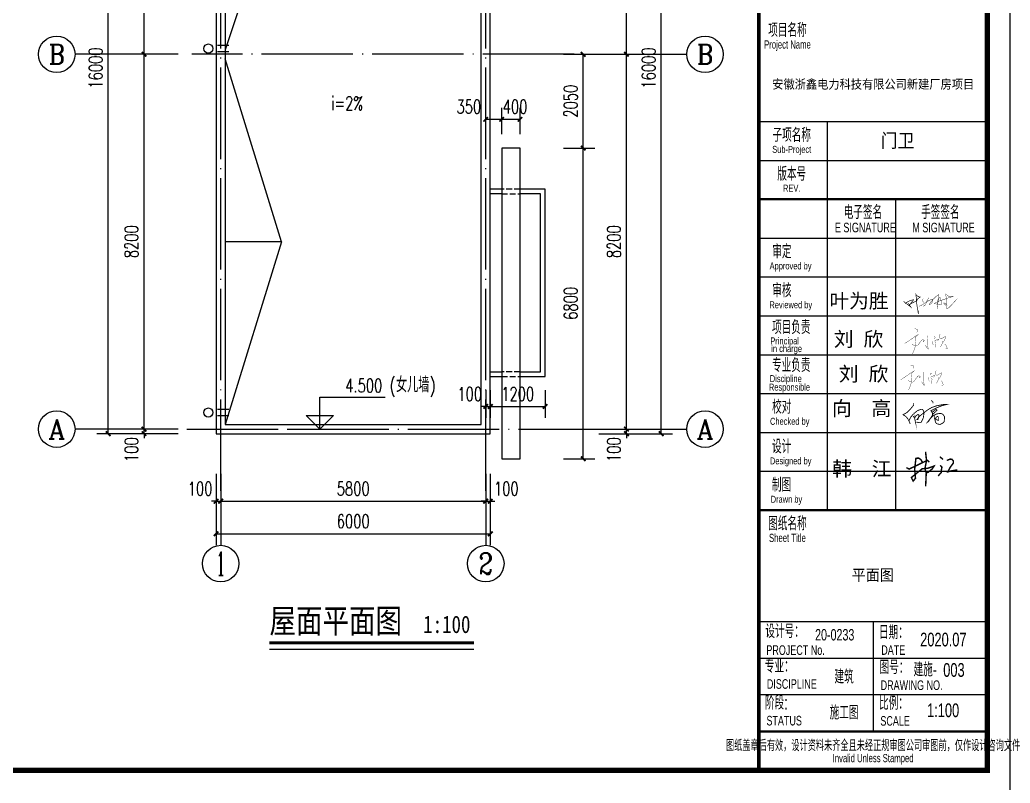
# Model space of a CAD drawing. Extents: x -356470 to -314470, y -791267 to -625262.
# Drawn here: x -336141 to -314470, y -689647 to -672945 of the extents above; entities that cross this region are included whole.
import ezdxf
from ezdxf.enums import TextEntityAlignment as Align

# ---------------------------------------------------------------- set-up
doc = ezdxf.new("R2010")
doc.units = 0
doc.header["$LTSCALE"] = 1000
doc.header["$MEASUREMENT"] = 0
doc.linetypes.add('DASH', pattern=[0.35, 0.25, -0.1])
doc.linetypes.add('DOTE', pattern=[2.42, 2, -0.2, 0.02, -0.2])
for name, color, linetype in [('00-tk', 151, 'Continuous'), ('A-Wall(建筑墙)', 7, 'Continuous'), ('AXIS', 3, 'Continuous'), ('AXIS_TEXT', 7, 'Continuous'), ('DIM_ELEV', 3, 'Continuous'), ('DIM_SYMB', 3, 'Continuous'), ('DOTE', 1, 'Continuous'), ('fur', 253, 'Continuous'), ('iicon', 7, 'Continuous'), ('PUB_DIM', 3, 'Continuous'), ('PUB_HATCH', 8, 'Continuous'), ('PUB_STRM', 4, 'Continuous'), ('PUB_TEXT', 7, 'Continuous'), ('TK', 151, 'Continuous'), ('WALL', 7, 'Continuous'), ('签名', 1, 'Continuous')]:
    doc.layers.add(name, color=color, linetype=linetype)
doc.layers.add('功能名称', color=255, linetype='Continuous', lineweight=0)
doc.styles.add('_TCH_AXIS', font='COMPLEX', dxfattribs={"bigfont": 'GBCBIG'})
doc.styles.add('_TCH_DIM', font='SIMPLEX', dxfattribs={"bigfont": 'GBCBIG'})
doc.styles.add('_TCH_DIM_T3', font='SIMPLEX', dxfattribs={"width": 0.705882, "bigfont": 'GBCBIG'})
doc.styles.add('COMPLEX', font='COMPLEX')
doc.styles.add('DS6HT', font='simhei.ttf', dxfattribs={"width": 0.8})
doc.styles.add('T&D', font='haiwenrs.shx', dxfattribs={"width": 0.7, "bigfont": 'hztxt.shx'})
doc.styles.add('TITLE', font='simhei.ttf', dxfattribs={"width": 0.7})
doc.styles.add('仿宋体', font='', dxfattribs={"width": 0.8})
doc.styles.get('仿宋体').set_extended_font_data('SimSun')
doc.dimstyles.new('_TCH_ARCH&&100', dxfattribs={"dimtxt": 297.5, "dimasz": 100, "dimexe": 250, "dimexo": 300, "dimgap": 126.25, "dimtad": 1, "dimdec": 0, "dimzin": 0, "dimdsep": 46, "dimtxsty": '_TCH_DIM_T3', "dimblk": 'ARCHTICK', "dimcen": 0.09, "dimclrt": 7, "dimazin": 2, "dimtfac": 1, "dimtdec": 0, "dimtix": 1, "dimtmove": 2, "dimatfit": 3, "dimfxl": 0, "dimtolj": 1, "dimtzin": 0, "dimarcsym": 0})

# ---------------------------------------------------------------- blocks, each defined once
blk = doc.blocks.new('A$C7C122B11')
at = {"layer": 'iicon', "color": 13, "const_width": 7.58}
for points in [[(244, 611), (279, 605)], [(279, 605), (315, 591)], [(321, 572), (298, 526)], [(315, 591), (321, 572)], [(872, 485), (858, 469)], [(0, 251), (101, 316)], [(101, 316), (199, 383)], [(199, 383), (301, 455)], [(270, 260), (254, 164)], [(322, 465), (255, 393)], [(255, 393), (267, 338)], [(267, 338), (270, 260)], [(301, 455), (344, 476)], [(331, 220), (382, 295)], [(382, 295), (411, 328)], [(411, 328), (434, 349)], [(434, 349), (448, 349)], [(448, 349), (455, 315)], [(455, 315), (462, 292)], [(462, 292), (485, 335)], [(554, 440), (553, 381)], [(553, 381), (555, 298)], [(555, 298), (561, 212)], [(674, 309), (686, 266)], [(686, 266), (692, 224)], [(718, 416), (741, 413)], [(745, 400), (719, 368)], [(726, 309), (755, 327)], [(741, 413), (745, 400)], [(755, 327), (790, 346)], [(756, 296), (765, 257)], [(765, 257), (762, 218)], [(790, 346), (817, 357)], [(826, 342), (799, 315)], [(817, 357), (835, 356)], [(835, 356), (826, 342)], [(858, 469), (850, 439)], [(850, 439), (850, 403)], [(850, 403), (863, 373)], [(863, 373), (876, 363)], [(876, 363), (897, 363)], [(897, 363), (924, 382)], [(921, 283), (909, 233)], [(923, 311), (921, 283)], [(924, 382), (974, 414)], [(951, 294), (937, 279)], [(971, 334), (951, 294)], [(991, 378), (971, 334)], [(974, 414), (997, 421)], [(1010, 411), (991, 378)], [(997, 421), (1010, 411)], [(180, 234), (214, 214)], [(220, 61), (189, 0)], [(214, 214), (249, 201)], [(254, 164), (220, 61)], [(249, 201), (284, 195)], [(284, 195), (312, 200)], [(312, 200), (331, 220)], [(535, 158), (509, 209)], [(575, 108), (535, 158)], [(561, 212), (572, 134)], [(572, 134), (575, 108)], [(692, 224), (692, 211)], [(762, 218), (762, 180)], [(762, 180), (763, 160)], [(892, 201), (876, 164)], [(909, 233), (892, 201)], [(980, 231), (1007, 207)], [(1033, 121), (1002, 119)], [(1007, 207), (1028, 171)], [(1028, 171), (1033, 146)], [(1033, 146), (1033, 121)]]:
    blk.add_lwpolyline(points, dxfattribs=at)
blk = doc.blocks.new('A$C2CD672AE')
at = {"layer": '签名', "const_width": 40}
for points in [[(540, 958), (551, 861), (567, 712), (523, 495), (559, 372), (543, 1)], [(935, 820), (1023, 749)], [(10, 523), (86, 480), (394, 629), (590, 723), (643, 672)], [(462, 656), (414, 738), (355, 782), (274, 780), (253, 600), (239, 476), (251, 353), (262, 228), (197, 148), (148, 248), (316, 383), (446, 488), (600, 502), (775, 564), (727, 488), (613, 394), (559, 372)], [(945, 587), (994, 537), (977, 455), (975, 388), (887, 289)], [(1126, 719), (1223, 757), (1271, 749), (1305, 711), (1309, 646), (1217, 526), (1158, 404), (1244, 429), (1358, 448), (1418, 455)]]:
    blk.add_lwpolyline(points, dxfattribs=at)
blk = doc.blocks.new('A$C3CB17D36')
at = {"const_width": 19.8}
for points in [[(80, 483), (82, 436), (-4, 331), (-78, 262), (-162, 214), (-96, 172), (-54, 122), (-14, 43), (0, 0)], [(65, 180), (93, 156), (111, 112), (117, 72), (102, 134), (135, 190), (181, 222), (201, 209), (198, 167), (178, 105), (157, 102), (195, 158), (241, 200), (315, 257), (385, 312), (440, 349), (503, 383), (609, 420), (706, 439), (791, 454), (852, 454), (716, 416), (599, 368), (536, 337), (477, 307), (499, 274), (517, 240), (510, 196), (467, 131), (427, 62), (399, 43), (467, 131), (526, 187), (613, 233), (672, 242), (729, 240), (769, 207), (791, 169), (791, 122), (782, 49), (744, 16), (692, -10), (629, 1), (595, 23), (580, 54), (573, 98), (582, 119), (601, 157), (635, 177), (651, 159), (649, 129), (648, 81), (582, 119)], [(484, 543), (520, 516), (530, 479)], [(-29, 73), (10, 153), (71, 228), (167, 307), (248, 338), (278, 337), (299, 321), (315, 280), (314, 213), (304, 143), (282, 94), (256, 43), (211, 30), (146, 45)], [(511, 204), (545, 247), (597, 293), (620, 321), (595, 337), (562, 312), (534, 290), (503, 269)], [(573, 98), (558, 138), (557, 178), (546, 198)]]:
    blk.add_lwpolyline(points, dxfattribs=at)
blk = doc.blocks.new('5635634563456')
at = {"layer": 'AXIS', "color": 1, "ltscale": 1000}
for points, const_width in [([(455638, 226631), (456046, 226314), (455898, 226528)], 35), ([(455726, 226495), (455793, 226559), (455885, 226610), (455980, 226658), (456074, 226692), (456140, 226711), (456191, 226721), (456171, 226679), (456122, 226626), (456066, 226550), (456000, 226461), (455930, 226407)], 35), ([(456000, 226461), (456120, 226541), (456209, 226584), (456284, 226619), (456362, 226642), (456383, 226667), (456372, 226711), (456436, 226771), (456484, 226814), (456541, 226856), (456584, 226882)], 35), ([(456321, 227084), (456323, 227003), (456340, 226889), (456350, 226736), (456364, 226551), (456389, 226377), (456412, 226211), (456434, 226115), (456454, 225981), (456460, 225938)], 35), ([(456541, 226856), (456497, 226883), (456453, 226906), (456404, 226930), (456347, 226954), (456330, 226974)], 35), ([(456511, 226356), (456598, 226399), (456645, 226426), (456716, 226466), (456769, 226502), (456843, 226554), (456901, 226589), (456972, 226633), (457083, 226688), (457147, 226724), (457210, 226744), (457243, 226739), (457255, 226715), (457256, 226661), (457241, 226611), (457206, 226554), (457187, 226524), (457156, 226496), (457121, 226466), (457079, 226440), (457051, 226436), (457075, 226474), (457120, 226543), (457168, 226614), (457233, 226692), (457285, 226754), (457338, 226800), (457415, 226883), (457487, 226940), (457542, 226981), (457583, 227002), (457585, 226954), (457566, 226823), (457537, 226676), (457515, 226502), (457509, 226326), (457520, 226216)], 20), ([(456723, 226780), (456707, 226722), (456709, 226662), (456720, 226612), (456740, 226593), (456760, 226586), (456774, 226591)], 20), ([(456474, 226132), (456468, 226098), (456460, 225938)], 10)]:
    blk.add_lwpolyline(points, dxfattribs=dict(at, const_width=const_width))
for points in [[(457041, 226828, 20, 20, 0), (456957, 226700, 20, 20, 0), (456928, 226631, 20, 20, 0), (456875, 226503, 20, 20, 0), (456834, 226423, 20, 20, 0), (456812, 226396, 20, 20, 0), (456724, 226364, 20, 0, 0)], [(457512, 226414, 20, 20, 0), (457568, 226678, 20, 20, 0), (457591, 226783, 20, 20, 0), (457627, 226841, 20, 20, 0), (457636, 226855, 20, 20, 0), (457670, 226830, 20, 20, 0), (457684, 226788, 20, 20, 0), (457721, 226669, 20, 20, 0), (457721, 226593, 20, 20, 0), (457722, 226502, 20, 20, 0), (457712, 226436, 20, 20, 0), (457675, 226435, 20, 20, 0), (457629, 226445, 20, 20, 0), (457579, 226451, 20, 20, 0), (457468, 226480, 20, 20, 0), (457412, 226504, 20, 20, 0), (457345, 226518, 20, 20, 0), (457423, 226562, 20, 20, 0), (457642, 226660, 20, 20, 0), (457903, 226748, 20, 20, 0), (458182, 226843, 20, 20, 0), (458298, 226875, 20, 20, 0), (458384, 226894, 20, 20, 0), (458349, 226902, 20, 20, 0), (458320, 226902, 20, 20, 0), (458244, 226891, 20, 20, 0), (458219, 226887, 20, 20, 0), (458166, 226893, 20, 20, 0), (458108, 226921, 20, 20, 0), (458072, 226957, 20, 20, 0), (458038, 226986, 20, 20, 0), (458000, 227029, 20, 20, 0), (457974, 227049, 20, 20, 0), (457985, 226931, 20, 20, 0), (458001, 226820, 20, 20, 0), (458013, 226590, 20, 20, 0), (458016, 226523, 20, 20, 0), (457984, 226423, 20, 20, 0), (457948, 226430, 20, 20, 0), (457915, 226448, 20, 20, 0), (457886, 226495, 20, 20, 0), (457875, 226514, 20, 20, 0), (457865, 226548, 20, 20, 0), (457913, 226535, 20, 20, 0), (457962, 226508, 20, 20, 0), (457985, 226486, 20, 20, 0), (458023, 226448, 20, 20, 0), (458044, 226386, 20, 20, 0), (458039, 226328, 20, 20, 0), (458028, 226266, 20, 20, 0), (458031, 226227, 20, 20, 0), (458032, 226211, 20, 20, 0), (458087, 226240, 20, 20, 0), (458166, 226298, 20, 20, 0), (458306, 226445, 20, 20, 0), (458437, 226588, 20, 20, 0), (458487, 226643, 20, 0, 0), (458657, 226831, 0, 0, 0)]]:
    blk.add_lwpolyline(points, format="xyseb", dxfattribs=at)
blk = doc.blocks.new('签名')
at = {"xscale": 1.132661029987503, "yscale": 1.132661029972951, "zscale": 1.132661029967055}
for p in [(-1750, 4064), (-1860, 3062)]:
    blk.add_blockref('A$C7C122B11', p, dxfattribs=at)
at = {"layer": '00-tk', "xscale": 1.200000000011642, "yscale": 1.19999999999709, "zscale": 1.2}
blk.add_blockref('A$C3CB17D36', (-1599, 2124), dxfattribs=at)
at = {"layer": 'AXIS', "xscale": 0.5, "yscale": 0.5, "zscale": 0.5}
blk.add_blockref('5635634563456', (-229602, -107802), dxfattribs=at)
at = {"layer": '签名'}
blk.add_blockref('A$C2CD672AE', (-1713, 399), dxfattribs=at)
at = {"layer": '功能名称', "color": 7, "style": 'DS6HT'}
for s, p in [('叶为胜', (-3830, 5326)), ('刘 欣', (-3706, 4269)), ('刘 欣', (-3567, 3309)), ('向  高', (-3757, 2357)), ('韩  江', (-3750, 689))]:
    blk.add_text(s, height=400, dxfattribs=at).set_placement(p)
blk = doc.blocks.new('_ArchTick')
at = {"color": 0, "linetype": 'ByBlock', "const_width": 0.4}
blk.add_lwpolyline([(-0.5, -0.5), (0.5, 0.5)], dxfattribs=at)
blk = doc.blocks.new('*D95')
at = {"layer": 'Defpoints', "color": 0}
for p in [(-325846, -680750), (-324646, -680750), (-324646, -681405)]:
    blk.add_point(p, dxfattribs=at)
at = {"layer": 'PUB_DIM', "color": 0, "lineweight": -2}
for p, q in [((-325846, -681050), (-325846, -681655)), ((-324646, -681050), (-324646, -681655)), ((-325846, -681405), (-324646, -681405))]:
    blk.add_line(p, q, dxfattribs=at)
at = {"layer": 'PUB_DIM', "color": 0, "lineweight": -2, "xscale": 100, "yscale": 100, "zscale": 100, "rotation": 180}
blk.add_blockref('_ArchTick', (-325846, -681405), dxfattribs=at)
at = {"layer": 'PUB_DIM', "color": 0, "lineweight": -2, "xscale": 100, "yscale": 100, "zscale": 100}
blk.add_blockref('_ArchTick', (-324646, -681405), dxfattribs=at)
at = {"layer": 'PUB_DIM', "color": 7, "insert": (-325246, -681130), "char_height": 297.5, "attachment_point": 5, "style": '_TCH_DIM_T3'}
blk.add_mtext('\\A1;1200', dxfattribs=at)
blk = doc.blocks.new('*D96')
at = {"layer": 'Defpoints', "color": 0}
for p in [(-325946, -680750), (-325846, -680750), (-325846, -681405)]:
    blk.add_point(p, dxfattribs=at)
at = {"layer": 'PUB_DIM', "color": 0, "lineweight": -2}
for p, q in [((-325946, -681050), (-325946, -681655)), ((-325846, -681050), (-325846, -681655)), ((-325946, -681405), (-326046, -681405)), ((-325946, -681405), (-325846, -681405)), ((-325846, -681405), (-325746, -681405))]:
    blk.add_line(p, q, dxfattribs=at)
at = {"layer": 'PUB_DIM', "color": 0, "lineweight": -2, "xscale": 100, "yscale": 100, "zscale": 100}
blk.add_blockref('_ArchTick', (-325946, -681405), dxfattribs=at)
at = {"layer": 'PUB_DIM', "color": 0, "lineweight": -2, "xscale": 100, "yscale": 100, "zscale": 100, "rotation": 180}
blk.add_blockref('_ArchTick', (-325846, -681405), dxfattribs=at)
at = {"layer": 'PUB_DIM', "color": 7, "insert": (-326296, -681130), "char_height": 297.5, "attachment_point": 5, "style": '_TCH_DIM_T3'}
blk.add_mtext('\\A1;100', dxfattribs=at)
blk = doc.blocks.new('*D108')
at = {"layer": 'Defpoints', "color": 0}
for p in [(-331846, -682578), (-331746, -682578), (-331746, -683478)]:
    blk.add_point(p, dxfattribs=at)
at = {"layer": 'PUB_DIM', "color": 0, "lineweight": -2}
for p, q in [((-331846, -682878), (-331846, -683728)), ((-331746, -682878), (-331746, -683728)), ((-331846, -683478), (-331946, -683478)), ((-331846, -683478), (-331746, -683478)), ((-331746, -683478), (-331646, -683478))]:
    blk.add_line(p, q, dxfattribs=at)
at = {"layer": 'PUB_DIM', "color": 0, "lineweight": -2, "xscale": 100, "yscale": 100, "zscale": 100}
blk.add_blockref('_ArchTick', (-331846, -683478), dxfattribs=at)
at = {"layer": 'PUB_DIM', "color": 0, "lineweight": -2, "xscale": 100, "yscale": 100, "zscale": 100, "rotation": 180}
blk.add_blockref('_ArchTick', (-331746, -683478), dxfattribs=at)
at = {"layer": 'PUB_DIM', "color": 7, "insert": (-332196, -683203), "char_height": 297.5, "attachment_point": 5, "style": '_TCH_DIM_T3'}
blk.add_mtext('\\A1;100', dxfattribs=at)
blk = doc.blocks.new('*D109')
at = {"layer": 'Defpoints', "color": 0}
for p in [(-331746, -682578), (-325946, -682578), (-325946, -683478)]:
    blk.add_point(p, dxfattribs=at)
at = {"layer": 'PUB_DIM', "color": 0, "lineweight": -2}
for p, q in [((-331746, -682878), (-331746, -683728)), ((-325946, -682878), (-325946, -683728)), ((-331746, -683478), (-325946, -683478))]:
    blk.add_line(p, q, dxfattribs=at)
at = {"layer": 'PUB_DIM', "color": 0, "lineweight": -2, "xscale": 100, "yscale": 100, "zscale": 100, "rotation": 180}
blk.add_blockref('_ArchTick', (-331746, -683478), dxfattribs=at)
at = {"layer": 'PUB_DIM', "color": 0, "lineweight": -2, "xscale": 100, "yscale": 100, "zscale": 100}
blk.add_blockref('_ArchTick', (-325946, -683478), dxfattribs=at)
at = {"layer": 'PUB_DIM', "color": 7, "insert": (-328846, -683203), "char_height": 297.5, "attachment_point": 5, "style": '_TCH_DIM_T3'}
blk.add_mtext('\\A1;5800', dxfattribs=at)
blk = doc.blocks.new('*D110')
at = {"layer": 'Defpoints', "color": 0}
for p in [(-325946, -682578), (-325846, -682578), (-325846, -683478)]:
    blk.add_point(p, dxfattribs=at)
at = {"layer": 'PUB_DIM', "color": 0, "lineweight": -2}
for p, q in [((-325946, -682878), (-325946, -683728)), ((-325846, -682878), (-325846, -683728)), ((-325946, -683478), (-326046, -683478)), ((-325946, -683478), (-325846, -683478)), ((-325846, -683478), (-325746, -683478))]:
    blk.add_line(p, q, dxfattribs=at)
at = {"layer": 'PUB_DIM', "color": 0, "lineweight": -2, "xscale": 100, "yscale": 100, "zscale": 100}
blk.add_blockref('_ArchTick', (-325946, -683478), dxfattribs=at)
at = {"layer": 'PUB_DIM', "color": 0, "lineweight": -2, "xscale": 100, "yscale": 100, "zscale": 100, "rotation": 180}
blk.add_blockref('_ArchTick', (-325846, -683478), dxfattribs=at)
at = {"layer": 'PUB_DIM', "color": 7, "insert": (-325496, -683203), "char_height": 297.5, "attachment_point": 5, "style": '_TCH_DIM_T3'}
blk.add_mtext('\\A1;100', dxfattribs=at)
blk = doc.blocks.new('*D111')
at = {"layer": 'Defpoints', "color": 0}
for p in [(-331846, -683268), (-325846, -683268), (-325846, -684190)]:
    blk.add_point(p, dxfattribs=at)
at = {"layer": 'PUB_DIM', "color": 0, "lineweight": -2}
for p, q in [((-331846, -683568), (-331846, -684440)), ((-325846, -683568), (-325846, -684440)), ((-331846, -684190), (-325846, -684190))]:
    blk.add_line(p, q, dxfattribs=at)
at = {"layer": 'PUB_DIM', "color": 0, "lineweight": -2, "xscale": 100, "yscale": 100, "zscale": 100, "rotation": 180}
blk.add_blockref('_ArchTick', (-331846, -684190), dxfattribs=at)
at = {"layer": 'PUB_DIM', "color": 0, "lineweight": -2, "xscale": 100, "yscale": 100, "zscale": 100}
blk.add_blockref('_ArchTick', (-325846, -684190), dxfattribs=at)
at = {"layer": 'PUB_DIM', "color": 7, "insert": (-328846, -683915), "char_height": 297.5, "attachment_point": 5, "style": '_TCH_DIM_T3'}
blk.add_mtext('\\A1;6000', dxfattribs=at)
blk = doc.blocks.new('*D112')
at = {"layer": 'Defpoints', "color": 0}
for p in [(-323772, -681900), (-323772, -682000), (-322867, -681900)]:
    blk.add_point(p, dxfattribs=at)
at = {"layer": 'PUB_DIM', "color": 0, "lineweight": -2}
for p, q in [((-323472, -681900), (-322617, -681900)), ((-323472, -682000), (-322617, -682000)), ((-322867, -681900), (-322867, -681800)), ((-322867, -682000), (-322867, -681900)), ((-322867, -682000), (-322867, -682100))]:
    blk.add_line(p, q, dxfattribs=at)
at = {"layer": 'PUB_DIM', "color": 0, "lineweight": -2, "xscale": 100, "yscale": 100, "zscale": 100}
for p, rotation in [((-322867, -681900), 270), ((-322867, -682000), 90)]:
    blk.add_blockref('_ArchTick', p, dxfattribs=dict(at, rotation=rotation))
at = {"layer": 'PUB_DIM', "color": 7, "insert": (-323142, -682350), "char_height": 297.5, "attachment_point": 5, "rotation": 90, "style": '_TCH_DIM_T3'}
blk.add_mtext('\\A1;100', dxfattribs=at)
blk = doc.blocks.new('*D113')
at = {"layer": 'Defpoints', "color": 0}
for p in [(-323772, -673700), (-322867, -673700), (-323772, -681900)]:
    blk.add_point(p, dxfattribs=at)
at = {"layer": 'PUB_DIM', "color": 0, "lineweight": -2}
for p, q in [((-323472, -673700), (-322617, -673700)), ((-322867, -681900), (-322867, -673700)), ((-323472, -681900), (-322617, -681900))]:
    blk.add_line(p, q, dxfattribs=at)
at = {"layer": 'PUB_DIM', "color": 0, "lineweight": -2, "xscale": 100, "yscale": 100, "zscale": 100}
for p, rotation in [((-322867, -673700), 90), ((-322867, -681900), 270)]:
    blk.add_blockref('_ArchTick', p, dxfattribs=dict(at, rotation=rotation))
at = {"layer": 'PUB_DIM', "color": 7, "insert": (-323142, -677800), "char_height": 297.5, "attachment_point": 5, "rotation": 90, "style": '_TCH_DIM_T3'}
blk.add_mtext('\\A1;8200', dxfattribs=at)
blk = doc.blocks.new('*D114')
at = {"layer": 'Defpoints', "color": 0}
for p in [(-323772, -666100), (-322867, -666100), (-323772, -673700)]:
    blk.add_point(p, dxfattribs=at)
at = {"layer": 'PUB_DIM', "color": 0, "lineweight": -2}
for p, q in [((-323472, -666100), (-322617, -666100)), ((-322867, -673700), (-322867, -666100)), ((-323472, -673700), (-322617, -673700))]:
    blk.add_line(p, q, dxfattribs=at)
at = {"layer": 'PUB_DIM', "color": 0, "lineweight": -2, "xscale": 100, "yscale": 100, "zscale": 100}
for p, rotation in [((-322867, -666100), 90), ((-322867, -673700), 270)]:
    blk.add_blockref('_ArchTick', p, dxfattribs=dict(at, rotation=rotation))
at = {"layer": 'PUB_DIM', "color": 7, "insert": (-323142, -669900), "char_height": 297.5, "attachment_point": 5, "rotation": 90, "style": '_TCH_DIM_T3'}
blk.add_mtext('\\A1;7600', dxfattribs=at)
blk = doc.blocks.new('*D124')
at = {"layer": 'Defpoints', "color": 0}
for p in [(-325196, -675122), (-325596, -675750), (-325196, -675750)]:
    blk.add_point(p, dxfattribs=at)
at = {"layer": 'PUB_DIM', "color": 0, "lineweight": -2}
for p, q in [((-325596, -675450), (-325596, -674872)), ((-325196, -675450), (-325196, -674872)), ((-325596, -675122), (-325196, -675122))]:
    blk.add_line(p, q, dxfattribs=at)
at = {"layer": 'PUB_DIM', "color": 0, "lineweight": -2, "xscale": 100, "yscale": 100, "zscale": 100, "rotation": 180}
blk.add_blockref('_ArchTick', (-325596, -675122), dxfattribs=at)
at = {"layer": 'PUB_DIM', "color": 0, "lineweight": -2, "xscale": 100, "yscale": 100, "zscale": 100}
blk.add_blockref('_ArchTick', (-325196, -675122), dxfattribs=at)
at = {"layer": 'PUB_DIM', "color": 7, "insert": (-325304, -674847), "char_height": 297.5, "attachment_point": 5, "style": '_TCH_DIM_T3'}
blk.add_mtext('\\A1;400', dxfattribs=at)
blk = doc.blocks.new('*D125')
at = {"layer": 'Defpoints', "color": 0}
for p in [(-325596, -675122), (-325946, -675750), (-325596, -675750)]:
    blk.add_point(p, dxfattribs=at)
at = {"layer": 'PUB_DIM', "color": 0, "lineweight": -2}
for p, q in [((-325946, -675450), (-325946, -674872)), ((-325596, -675450), (-325596, -674872)), ((-325946, -675122), (-325596, -675122))]:
    blk.add_line(p, q, dxfattribs=at)
at = {"layer": 'PUB_DIM', "color": 0, "lineweight": -2, "xscale": 100, "yscale": 100, "zscale": 100, "rotation": 180}
blk.add_blockref('_ArchTick', (-325946, -675122), dxfattribs=at)
at = {"layer": 'PUB_DIM', "color": 0, "lineweight": -2, "xscale": 100, "yscale": 100, "zscale": 100}
blk.add_blockref('_ArchTick', (-325596, -675122), dxfattribs=at)
at = {"layer": 'PUB_DIM', "color": 7, "insert": (-326316, -674847), "char_height": 297.5, "attachment_point": 5, "style": '_TCH_DIM_T3'}
blk.add_mtext('\\A1;350', dxfattribs=at)
blk = doc.blocks.new('*D126')
at = {"layer": 'Defpoints', "color": 0}
for p in [(-324546, -673700), (-323812, -673700), (-324546, -675750)]:
    blk.add_point(p, dxfattribs=at)
at = {"layer": 'PUB_DIM', "color": 0, "lineweight": -2}
for p, q in [((-324246, -673700), (-323562, -673700)), ((-323812, -675750), (-323812, -673700)), ((-324246, -675750), (-323562, -675750))]:
    blk.add_line(p, q, dxfattribs=at)
at = {"layer": 'PUB_DIM', "color": 0, "lineweight": -2, "xscale": 100, "yscale": 100, "zscale": 100}
for p, rotation in [((-323812, -673700), 90), ((-323812, -675750), 270)]:
    blk.add_blockref('_ArchTick', p, dxfattribs=dict(at, rotation=rotation))
at = {"layer": 'PUB_DIM', "color": 7, "insert": (-324087, -674725), "char_height": 297.5, "attachment_point": 5, "rotation": 90, "style": '_TCH_DIM_T3'}
blk.add_mtext('\\A1;2050', dxfattribs=at)
blk = doc.blocks.new('*D127')
at = {"layer": 'Defpoints', "color": 0}
for p in [(-324546, -675750), (-323812, -675750), (-324546, -682550)]:
    blk.add_point(p, dxfattribs=at)
at = {"layer": 'PUB_DIM', "color": 0, "lineweight": -2}
for p, q in [((-324246, -675750), (-323562, -675750)), ((-323812, -682550), (-323812, -675750)), ((-324246, -682550), (-323562, -682550))]:
    blk.add_line(p, q, dxfattribs=at)
at = {"layer": 'PUB_DIM', "color": 0, "lineweight": -2, "xscale": 100, "yscale": 100, "zscale": 100}
for p, rotation in [((-323812, -675750), 90), ((-323812, -682550), 270)]:
    blk.add_blockref('_ArchTick', p, dxfattribs=dict(at, rotation=rotation))
at = {"layer": 'PUB_DIM', "color": 7, "insert": (-324087, -679150), "char_height": 297.5, "attachment_point": 5, "rotation": 90, "style": '_TCH_DIM_T3'}
blk.add_mtext('\\A1;6800', dxfattribs=at)
blk = doc.blocks.new('*D128')
at = {"layer": 'AXIS', "color": 0, "lineweight": -2}
for p, q in [((-323327, -666000), (-321858, -666000)), ((-322108, -682000), (-322108, -666000)), ((-323327, -682000), (-321858, -682000))]:
    blk.add_line(p, q, dxfattribs=at)
at = {"layer": 'Defpoints', "color": 0}
for p in [(-323627, -666000), (-322108, -666000), (-323627, -682000)]:
    blk.add_point(p, dxfattribs=at)
at = {"layer": 'AXIS', "color": 0, "lineweight": -2, "xscale": 100, "yscale": 100, "zscale": 100}
for p, rotation in [((-322108, -666000), 90), ((-322108, -682000), 270)]:
    blk.add_blockref('_ArchTick', p, dxfattribs=dict(at, rotation=rotation))
at = {"layer": 'AXIS', "color": 7, "insert": (-322383, -674000), "char_height": 297.5, "attachment_point": 5, "rotation": 90, "style": '_TCH_DIM_T3'}
blk.add_mtext('\\A1;16000', dxfattribs=at)
blk = doc.blocks.new('*D129')
at = {"layer": 'AXIS', "color": 0, "lineweight": -2}
for p, q in [((-332677, -681900), (-333673, -681900)), ((-332677, -682000), (-333673, -682000)), ((-333423, -681900), (-333423, -681800)), ((-333423, -682000), (-333423, -681900)), ((-333423, -682000), (-333423, -682100))]:
    blk.add_line(p, q, dxfattribs=at)
at = {"layer": 'Defpoints', "color": 0}
for p in [(-333423, -681900), (-332377, -681900), (-332377, -682000)]:
    blk.add_point(p, dxfattribs=at)
at = {"layer": 'AXIS', "color": 0, "lineweight": -2, "xscale": 100, "yscale": 100, "zscale": 100}
for p, rotation in [((-333423, -681900), 270), ((-333423, -682000), 90)]:
    blk.add_blockref('_ArchTick', p, dxfattribs=dict(at, rotation=rotation))
at = {"layer": 'AXIS', "color": 7, "insert": (-333698, -682350), "char_height": 297.5, "attachment_point": 5, "rotation": 90, "style": '_TCH_DIM_T3'}
blk.add_mtext('\\A1;100', dxfattribs=at)
blk = doc.blocks.new('*D130')
at = {"layer": 'AXIS', "color": 0, "lineweight": -2}
for p, q in [((-332677, -673700), (-333673, -673700)), ((-333423, -681900), (-333423, -673700)), ((-332677, -681900), (-333673, -681900))]:
    blk.add_line(p, q, dxfattribs=at)
at = {"layer": 'Defpoints', "color": 0}
for p in [(-333423, -673700), (-332377, -673700), (-332377, -681900)]:
    blk.add_point(p, dxfattribs=at)
at = {"layer": 'AXIS', "color": 0, "lineweight": -2, "xscale": 100, "yscale": 100, "zscale": 100}
for p, rotation in [((-333423, -673700), 90), ((-333423, -681900), 270)]:
    blk.add_blockref('_ArchTick', p, dxfattribs=dict(at, rotation=rotation))
at = {"layer": 'AXIS', "color": 7, "insert": (-333698, -677800), "char_height": 297.5, "attachment_point": 5, "rotation": 90, "style": '_TCH_DIM_T3'}
blk.add_mtext('\\A1;8200', dxfattribs=at)
blk = doc.blocks.new('*D131')
at = {"layer": 'AXIS', "color": 0, "lineweight": -2}
for p, q in [((-332677, -666100), (-333673, -666100)), ((-333423, -673700), (-333423, -666100)), ((-332677, -673700), (-333673, -673700))]:
    blk.add_line(p, q, dxfattribs=at)
at = {"layer": 'Defpoints', "color": 0}
for p in [(-333423, -666100), (-332377, -666100), (-332377, -673700)]:
    blk.add_point(p, dxfattribs=at)
at = {"layer": 'AXIS', "color": 0, "lineweight": -2, "xscale": 100, "yscale": 100, "zscale": 100}
for p, rotation in [((-333423, -666100), 90), ((-333423, -673700), 270)]:
    blk.add_blockref('_ArchTick', p, dxfattribs=dict(at, rotation=rotation))
at = {"layer": 'AXIS', "color": 7, "insert": (-333698, -669900), "char_height": 297.5, "attachment_point": 5, "rotation": 90, "style": '_TCH_DIM_T3'}
blk.add_mtext('\\A1;7600', dxfattribs=at)
blk = doc.blocks.new('*D133')
at = {"layer": 'AXIS', "color": 0, "lineweight": -2}
for p, q in [((-332989, -666000), (-334458, -666000)), ((-334208, -682000), (-334208, -666000)), ((-332989, -682000), (-334458, -682000))]:
    blk.add_line(p, q, dxfattribs=at)
at = {"layer": 'Defpoints', "color": 0}
for p in [(-334208, -666000), (-332689, -666000), (-332689, -682000)]:
    blk.add_point(p, dxfattribs=at)
at = {"layer": 'AXIS', "color": 0, "lineweight": -2, "xscale": 100, "yscale": 100, "zscale": 100}
for p, rotation in [((-334208, -666000), 90), ((-334208, -682000), 270)]:
    blk.add_blockref('_ArchTick', p, dxfattribs=dict(at, rotation=rotation))
at = {"layer": 'AXIS', "color": 7, "insert": (-334483, -674000), "char_height": 297.5, "attachment_point": 5, "rotation": 90, "style": '_TCH_DIM_T3'}
blk.add_mtext('\\A1;16000', dxfattribs=at)
blk = doc.blocks.new('_AXISO')
blk.add_circle((0, 0), 0.5)
at = {"layer": 'AXIS_TEXT', "style": 'COMPLEX', "width": 1.041667}
blk.add_attdef('A', text='', height=0.56, dxfattribs=at).set_placement((-0.25, -0.28), (0.25, -0.28), align=Align.FIT)

msp = doc.modelspace()

# ---------------------------------------------------------------- linework, layer by layer
at = {"layer": 'A-Wall(建筑墙)', "color": 6}
msp.add_lwpolyline([(-325595.7, -675750.3), (-325595.7, -682550.3), (-325195.7, -682550.3), (-325195.7, -675750.3)], close=True, dxfattribs=at)
at = {"layer": 'AXIS'}
for p, q in [((-333087.8, -673700.3), (-334933.4, -673700.3)), ((-324011.4, -673700.3), (-321546.9, -673700.3)), ((-333087.8, -681900.3), (-334933.4, -681900.3)), ((-324011.4, -681900.3), (-321546.9, -681900.3)), ((-331745.7, -683251.8), (-331745.7, -684443)), ((-325945.7, -683251.8), (-325945.7, -684443))]:
    msp.add_line(p, q, dxfattribs=at)
at = {"layer": 'DIM_ELEV'}
for p, q in [((-329575, -681900.3), (-329575, -681200.3)), ((-329575, -681200.3), (-328149, -681200.3)), ((-329575, -681900.3), (-329875, -681600.3)), ((-329875, -681600.3), (-329275, -681600.3)), ((-329575, -681900.3), (-329275, -681600.3)), ((-330275, -681900.3), (-329275, -681900.3))]:
    msp.add_line(p, q, dxfattribs=at)
at = {"layer": 'DIM_SYMB'}
for points in [[(-327925.9, -675024, 0, 0, 0), (-329711.2, -675024, 80, 0, 0), (-330011.2, -675024, 0, 0, 0)], [(-331276.5, -677137.3, 0, 0, 0), (-331276.5, -676205.1, 80, 0, 0), (-331276.5, -675905.1, 0, 0, 0)], [(-325714.6, -678159.8, 0, 0, 0), (-325170.7, -677402.7, 80, 0, 0), (-324995.7, -677159, 0, 0, 0)], [(-331276.5, -678463.3, 0, 0, 0), (-331276.5, -679395.5, 80, 0, 0), (-331276.5, -679695.5, 0, 0, 0)], [(-325714.6, -679240.8, 0, 0, 0), (-325170.7, -679997.9, 80, 0, 0), (-324995.7, -680241.6, 0, 0, 0)]]:
    msp.add_lwpolyline(points, format="xyseb", dxfattribs=at)
at = {"layer": 'DIM_SYMB', "const_width": 70}
msp.add_lwpolyline([(-330678.3, -686575.3), (-326204.9, -686575.3)], dxfattribs=at)
at = {"layer": 'DIM_SYMB'}
msp.add_lwpolyline([(-330678.3, -686715.3), (-326204.9, -686715.3)], dxfattribs=at)
at = {"layer": 'DOTE', "color": 1, "linetype": 'DOTE'}
for p, q in [((-331745.7, -683251.8), (-331745.7, -665276.9)), ((-325945.7, -683251.8), (-325945.7, -665276.9)), ((-324011.4, -673700.3), (-332377.4, -673700.3)), ((-332489.9, -681900.3), (-324011.4, -681900.3))]:
    msp.add_line(p, q, dxfattribs=at)
at = {"layer": 'fur'}
for q in [(-331645.7, -681800.3), (-331645.7, -677800.3)]:
    msp.add_line((-330412.5, -677800.3), q, dxfattribs=at)
for points in [[(-330412.5, -669900.3), (-331645.7, -673600.3)], [(-330412.5, -677800.3), (-331645.7, -673800.3)], [(-325595.7, -676650.3), (-325845.7, -676650.3)], [(-325595.7, -676750.3), (-325845.7, -676750.3)], [(-325195.7, -680750.3), (-324645.7, -680750.3), (-324645.7, -676650.3), (-325195.7, -676650.3)], [(-325195.7, -680650.3), (-324745.7, -680650.3), (-324745.7, -676750.3), (-325195.7, -676750.3)], [(-325845.7, -680650.3), (-325595.7, -680650.3)], [(-325845.7, -680750.3), (-325595.7, -680750.3)]]:
    msp.add_lwpolyline(points, dxfattribs=at)
at = {"layer": 'PUB_HATCH', "linetype": 'DASH', "ltscale": 0.5}
for p, q in [((-325195.7, -676650.3), (-325595.7, -676650.3)), ((-325595.7, -676750.3), (-325195.7, -676750.3)), ((-325195.7, -680650.3), (-325595.7, -680650.3)), ((-325595.7, -680750.3), (-325195.7, -680750.3))]:
    msp.add_line(p, q, dxfattribs=at)
at = {"layer": 'PUB_STRM', "linetype": 'DASH'}
for p, q in [((-331564.9, -673504.3), (-331845.7, -673504.3)), ((-331564.9, -673644.3), (-331845.7, -673644.3)), ((-331564.9, -681468), (-331845.7, -681468)), ((-331564.9, -681608), (-331845.7, -681608))]:
    msp.add_line(p, q, dxfattribs=at)
at = {"layer": 'PUB_STRM'}
for centre in [(-332015.7, -673574.3), (-332015.7, -681538)]:
    msp.add_circle(centre, 100, dxfattribs=at)
at = {"layer": 'TK'}
for p, q in [((-319969.5, -675172), (-314969.5, -675172)), ((-318469.5, -683672), (-318469.5, -675172)), ((-319969.5, -676022), (-314969.5, -676022)), ((-316969.5, -683672), (-316969.5, -676872)), ((-319969.5, -677722), (-314969.5, -677722)), ((-319969.5, -678572), (-314969.5, -678572)), ((-319969.5, -679422), (-314969.5, -679422)), ((-319969.5, -680272), (-314969.5, -680272)), ((-319969.5, -681122), (-314969.5, -681122)), ((-319969.5, -681972), (-314969.5, -681972)), ((-319969.5, -682822), (-314969.5, -682822)), ((-314969.5, -686117), (-319969.5, -686117)), ((-317469.5, -686117), (-317469.5, -688517)), ((-314969.5, -686917), (-319969.5, -686917)), ((-314969.5, -687717), (-319969.5, -687717)), ((-314969.5, -688517), (-319969.5, -688517))]:
    msp.add_line(p, q, dxfattribs=at)
msp.add_lwpolyline([(-356469.5, -660167), (-356469.5, -689867), (-314469.5, -689867), (-314469.5, -660167)], close=True, dxfattribs=at)
at = {"layer": 'TK', "const_width": 120}
msp.add_lwpolyline([(-314969.5, -660667), (-355469.5, -660667), (-355469.5, -689367), (-314969.5, -689367)], close=True, dxfattribs=at)
at = {"layer": 'TK'}
for points, const_width in [([(-319969.5, -660667), (-319969.5, -689367)], 85), ([(-319969.5, -676872), (-314969.5, -676872)], 51), ([(-319969.5, -683672), (-314969.5, -683672)], 51), ([(-319969.5, -688517), (-314969.5, -688517)], 51)]:
    msp.add_lwpolyline(points, dxfattribs=dict(at, const_width=const_width))
at = {"layer": 'WALL'}
for p, q in [((-331845.7, -666000.3), (-331845.7, -682000.3)), ((-325845.7, -682000.3), (-325845.7, -666000.3)), ((-331645.7, -666200.3), (-331645.7, -681800.3)), ((-326045.7, -681800.3), (-326045.7, -666200.3)), ((-331845.7, -682000.3), (-325845.7, -682000.3)), ((-331645.7, -681800.3), (-326045.7, -681800.3))]:
    msp.add_line(p, q, dxfattribs=at)

# ---------------------------------------------------------------- block references
at = {"layer": '00-tk', "xscale": 0.7920000000012806, "yscale": 0.7919999999867287, "zscale": 0.7920000000000001}
msp.add_blockref('签名', (-315392.7, -683471.4), dxfattribs=at)
at = {"layer": 'AXIS'}
ref = msp.add_blockref('_AXISO', (-335333.4, -673700.3), dxfattribs=dict(at, xscale=800, yscale=800, zscale=800))
ref.add_attrib('A', 'B', dxfattribs={"layer": 'AXIS_TEXT', "height": 435.3, "style": '_TCH_AXIS'}).set_placement((-335509.5, -673917.9), (-335157.2, -673917.9), align=Align.FIT)
ref = msp.add_blockref('_AXISO', (-321146.9, -673700.3), dxfattribs=dict(at, xscale=800, yscale=800, zscale=800))
ref.add_attrib('A', 'B', dxfattribs={"layer": 'AXIS_TEXT', "height": 435.3, "style": '_TCH_AXIS'}).set_placement((-321323.1, -673917.9), (-320970.7, -673917.9), align=Align.FIT)
ref = msp.add_blockref('_AXISO', (-335333.4, -681900.3), dxfattribs=dict(at, xscale=800, yscale=800, zscale=800))
ref.add_attrib('A', 'A', dxfattribs={"layer": 'AXIS_TEXT', "height": 425.2, "style": '_TCH_AXIS'}).set_placement((-335515.6, -682112.9), (-335151.1, -682112.9), align=Align.FIT)
ref = msp.add_blockref('_AXISO', (-321146.9, -681900.3), dxfattribs=dict(at, xscale=800, yscale=800, zscale=800))
ref.add_attrib('A', 'A', dxfattribs={"layer": 'AXIS_TEXT', "height": 425.2, "style": '_TCH_AXIS'}).set_placement((-321329.1, -682112.9), (-320964.7, -682112.9), align=Align.FIT)
ref = msp.add_blockref('_AXISO', (-331745.7, -684843), dxfattribs=dict(at, xscale=800, yscale=800, zscale=800))
ref.add_attrib('A', '1', dxfattribs={"layer": 'AXIS_TEXT', "height": 514.7, "style": '_TCH_AXIS'}).set_placement((-331856, -685100.3), (-331635.4, -685100.3), align=Align.FIT)
ref = msp.add_blockref('_AXISO', (-325945.7, -684843), dxfattribs=dict(at, xscale=800, yscale=800, zscale=800))
ref.add_attrib('A', '2', dxfattribs={"layer": 'AXIS_TEXT', "height": 465.9, "style": '_TCH_AXIS'}).set_placement((-326101, -685076), (-325790.4, -685076), align=Align.FIT)

# ---------------------------------------------------------------- texts
at = {"layer": 'PUB_TEXT'}
for s, height, style, width, p in [('i=2%', 297.5, '_TCH_DIM', 0.705882, (-329328.6, -674919)), ('4.500', 297.5, '_TCH_DIM', 0.705882, (-329019, -681095.3)), ('(', 297.5, '_TCH_DIM', 0.705882, (-328049, -681095.3)), (')', 297.5, '_TCH_DIM', 0.705882, (-327171.8, -681095.3)), ('屋面平面图', 531.65, '仿宋体', 0.8, (-330678.3, -686361.4)), ('1:100', 379.75, '仿宋体', 0.8, (-327314.2, -686361.4))]:
    msp.add_text(s, height=height, dxfattribs=dict(at, style=style, width=width)).set_placement(p)
at = {"layer": 'PUB_TEXT', "style": '_TCH_DIM'}
msp.add_text('女儿墙', height=337.59, dxfattribs=at).set_placement((-327909, -681095.3))
at = {"layer": 'TK', "style": 'T&D'}
for s, height, width, p in [('项目名称', 300, 0.7, (-319343.4, -673170.5)), ('Project Name', 180, 0.7, (-319343.4, -673484.9)), ('子项名称', 300, 0.7, (-319249.9, -675465.5)), ('Sub-Project', 153, 0.7, (-319249.9, -675779.9)), ('版本号', 300, 0.7, (-319249.9, -676315.5)), ('REV.', 153, 0.7, (-319249.9, -676629.9)), ('审定', 300, 0.7, (-319463.7, -678015.5)), ('Approved by', 153, 0.7, (-319275, -678329.9)), ('审核', 300, 0.7, (-319464.6, -678865.5)), ('Reviewed by', 153, 0.7, (-319270.9, -679179.9)), ('项目负责', 300, 0.7, (-319260.4, -679671.2)), ('Principal', 153, 0.7, (-319404.8, -679970.6)), ('in charge', 153, 0.7, (-319361.5, -680138.8)), ('专业负责', 300, 0.7, (-319260.4, -680502.1)), ('Discipline', 153, 0.7, (-319380.1, -680795.5)), ('Responsible', 153, 0.7, (-319299.7, -680982)), ('校对', 300, 0.7, (-319468.7, -681415.5)), ('Checked by', 153, 0.7, (-319293.6, -681729.9)), ('设计', 300, 0.7, (-319470.4, -682281.1)), ('Designed by', 153, 0.7, (-319273, -682595.6)), ('制图', 300, 0.7, (-319472.8, -683120.7)), ('Drawn by', 153, 0.7, (-319365.6, -683435.2)), ('图纸名称', 300, 0.7, (-319343.4, -683965.5)), ('Sheet Title', 180, 0.7, (-319343.4, -684279.9)), ('图纸盖章后有效，设计资料未齐全且未经正规审图公司审图前，仅作设计咨询文件', 250, 0.53, (-317469.5, -688820.8)), ('Invalid Unless Stamped', 180, 0.7, (-317469.5, -689097.5))]:
    msp.add_text(s, height=height, dxfattribs=dict(at, width=width)).set_placement(p, align=Align.MIDDLE_CENTER)
at = {"layer": 'TK', "color": 2}
for s, height, style, width, p in [('安徽浙鑫电力科技有限公司新建厂房项目', 200, 'TITLE', 0.9, (-317466.6, -674453)), ('门卫', 300, 'TITLE', 0.9, (-316934, -675737.6)), ('20-0233', 250, 'T&D', 0.7, (-318309.1, -686524.7)), ('2020.07', 300, 'T&D', 0.7, (-315931.6, -686654.2)), ('建施-', 300, 'T&D', 0.7, (-316327.1, -687309)), ('建筑', 300, 'T&D', 0.7, (-318104.1, -687468.4)), ('施工图', 300, 'T&D', 0.7, (-318104.1, -688250.9)), ('1:100', 300, 'T&D', 0.7, (-315936.9, -688201.8))]:
    msp.add_text(s, height=height, dxfattribs=dict(at, style=style, width=width)).set_placement(p, align=Align.CENTER)
at = {"layer": 'TK', "style": 'T&D', "width": 0.7}
for s, height, p in [('电子签名', 300, (-318112.4, -677304.9)), ('手签签名', 300, (-316418.4, -677304.9)), ('E SIGNATURE', 210, (-318305.4, -677594.4)), ('M SIGNATURE', 210, (-316611.4, -677594.4)), ('设计号：', 300, (-319826.3, -686472.1)), ('日期：', 300, (-317340.3, -686495.8)), ('PROJECT No.', 210, (-319804.9, -686840.2)), ('DATE', 210, (-317290.8, -686839.2)), ('专业：', 300, (-319836.8, -687234.7)), ('图号：', 300, (-317326.6, -687261.7)), ('DISCIPLINE', 210, (-319794.6, -687581.6)), ('DRAWING NO.', 210, (-317304.5, -687607.8)), ('阶段:', 300, (-319836.5, -688036.6)), ('比例：', 300, (-317337.6, -688045.3)), ('STATUS', 210, (-319802.9, -688383.6)), ('SCALE', 210, (-317310, -688388.7))]:
    msp.add_text(s, height=height, dxfattribs=at).set_placement(p)
at = {"layer": 'TK', "color": 3, "style": 'TITLE', "width": 0.9}
msp.add_text('平面图', height=250, dxfattribs=at).set_placement((-317476.6, -685217.5), align=Align.CENTER)
at = {"layer": 'TK', "color": 3, "style": 'T&D', "width": 0.7}
msp.add_text('003', height=300, dxfattribs=at).set_placement((-315934.8, -687320))

# ---------------------------------------------------------------- dimensions: what is measured, and where the dimension line sits
at = {"layer": 'AXIS'}
for p1, p2, distance, picture, middle in [((-332688.9, -682000.3), (-332688.9, -666000.3), 1519, '*D133', (-334482.8, -674000.3)), ((-323626.6, -682000.3), (-323626.6, -666000.3), -1519, '*D128', (-322382.6, -674000.3)), ((-332377.4, -673700.3), (-332377.4, -666100.3), 1045.5, '*D131', (-333697.8, -669900.3)), ((-332377.4, -681900.3), (-332377.4, -673700.3), 1045.5, '*D130', (-333697.8, -677800.3))]:
    dim = msp.add_aligned_dim(p1=p1, p2=p2, distance=distance, dimstyle='_TCH_ARCH&&100', dxfattribs=at)
    dim.commit()
    dim.dimension.update_dxf_attribs({"geometry": picture, "text_midpoint": middle})
dim = msp.add_linear_dim(base=(-333422.8, -681900.3), p1=(-332377.4, -682000.3), p2=(-332377.4, -681900.3), angle=90, dimstyle='_TCH_ARCH&&100', dxfattribs=at)
dim.commit()
dim.dimension.update_dxf_attribs({"geometry": '*D129', "text_midpoint": (-333697.8, -682350.3), "dimtype": 129})
at = {"layer": 'PUB_DIM'}
for p1, p2, distance, picture, middle in [((-323772.1, -673700.3), (-323772.1, -666100.3), -905.2, '*D114', (-323141.9, -669900.3)), ((-324546.2, -675750.3), (-324546.2, -673700.3), -734.4, '*D126', (-324086.9, -674725.3)), ((-323772.1, -681900.3), (-323772.1, -673700.3), -905.2, '*D113', (-323141.9, -677800.3)), ((-324546.2, -682550.3), (-324546.2, -675750.3), -734.4, '*D127', (-324086.9, -679150.3)), ((-325845.7, -680750.3), (-324645.7, -680750.3), -654.7, '*D95', (-325245.7, -681130)), ((-331745.7, -682577.8), (-325945.7, -682577.8), -900.7, '*D109', (-328845.7, -683203.5)), ((-331845.7, -683268.3), (-325845.7, -683268.3), -922.2, '*D111', (-328845.7, -683915.5))]:
    dim = msp.add_aligned_dim(p1=p1, p2=p2, distance=distance, dimstyle='_TCH_ARCH&&100', dxfattribs=at)
    dim.commit()
    dim.dimension.update_dxf_attribs({"geometry": picture, "text_midpoint": middle})
for base, p1, p2, angle, picture, middle in [((-325595.7, -675122.5), (-325945.7, -675750.3), (-325595.7, -675750.3), 0, '*D125', (-326315.7, -674847.5)), ((-325195.7, -675122.5), (-325595.7, -675750.3), (-325195.7, -675750.3), 0, '*D124', (-325303.9, -674847.5)), ((-325845.7, -681405), (-325945.7, -680750.3), (-325845.7, -680750.3), 0, '*D96', (-326295.7, -681130)), ((-322866.9, -681900.3), (-323772.1, -682000.3), (-323772.1, -681900.3), 90, '*D112', (-323141.9, -682350.3)), ((-331745.7, -683478.5), (-331845.7, -682577.8), (-331745.7, -682577.8), 0, '*D108', (-332195.7, -683203.5)), ((-325845.7, -683478.5), (-325945.7, -682577.8), (-325845.7, -682577.8), 0, '*D110', (-325495.7, -683203.5))]:
    dim = msp.add_linear_dim(base=base, p1=p1, p2=p2, angle=angle, dimstyle='_TCH_ARCH&&100', dxfattribs=at)
    dim.commit()
    dim.dimension.update_dxf_attribs({"geometry": picture, "text_midpoint": middle, "dimtype": 129})

doc.saveas('drawing.dxf')
